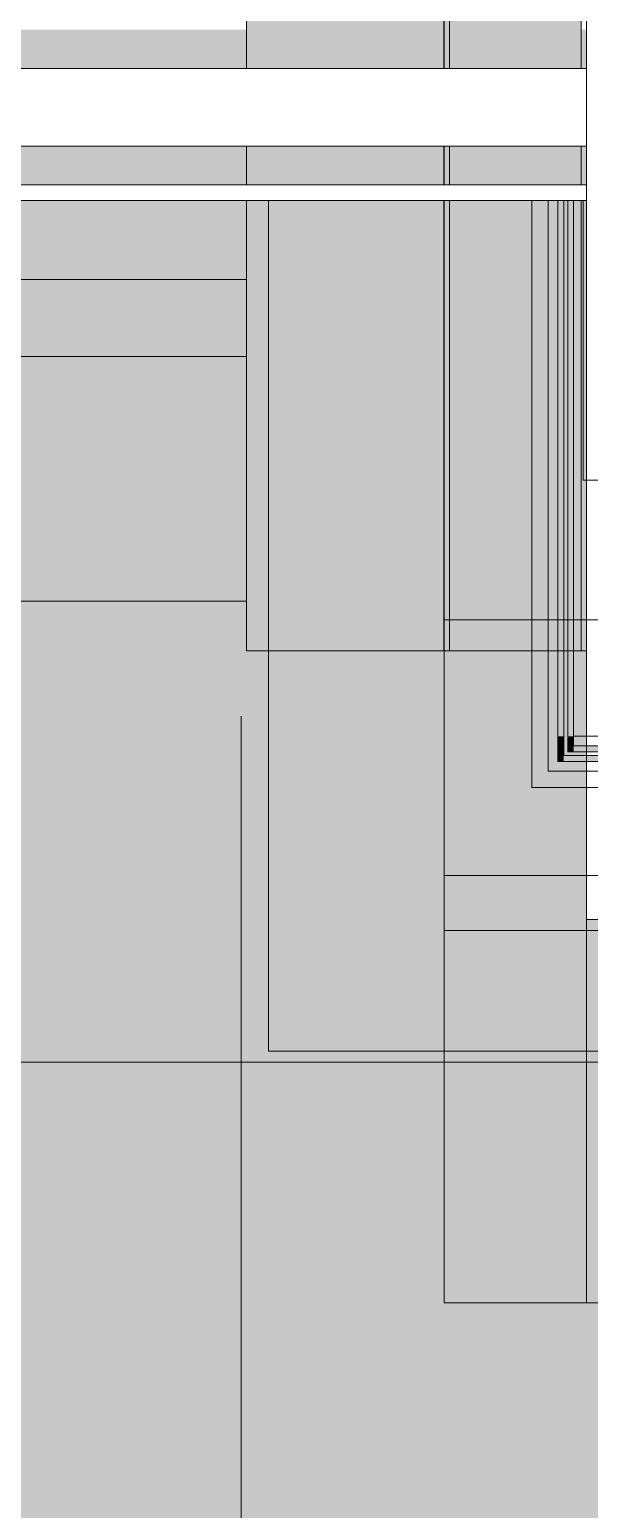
# Model space of a CAD drawing. Header units: metres. Extents: x -3 to 171, y -23 to 41.
# Drawn here: x 2.807 to 3.318, y -14.122 to -12.774 of the extents above; entities that cross this region are included whole.
import ezdxf

# ---------------------------------------------------------------- set-up
doc = ezdxf.new("R2010")
doc.units = ezdxf.units.M
doc.header["$MEASUREMENT"] = 0
doc.set_wipeout_variables(frame=1)
for name, pattern in [('Achse', [0.004, 0.002, -0.001, 0, -0.001]), ('Untersicht', [0.001, 0.0005, -0.0005]), ('Wipeout_Contour', [1, 0, -1])]:
    doc.linetypes.add(name, pattern=pattern)
for name, color, linetype in [('5._2.DG PP STG1_1_000 Achsraster', 7, 'Continuous'), ('5._2.DG PP STG1_1_110 Wand Aussen', 7, 'Continuous'), ('5._2.DG PP STG1_1_130 Wand Innen', 7, 'Continuous'), ('5._2.DG PP STG1_1_140 Brüstung', 7, 'Continuous'), ('5._2.DG PP STG1_1_210 Decke', 7, 'Continuous'), ('5._2.DG PP STG1_1_220 Bodenaufbau', 7, 'Continuous'), ('5._2.DG PP STG1_1_221 Bodenaufbau - Abdichtung', 7, 'Continuous'), ('5._2.DG PP STG1_1_310 Dachkonstruktion massiv', 7, 'Continuous'), ('5._2.DG PP STG1_1_330 Dachaufbau', 7, 'Continuous'), ('5._2.DG PP STG1_1_815 Raumbegrenzung', 7, 'Continuous')]:
    doc.layers.add(name, color=color, linetype=linetype)

msp = doc.modelspace()

# ---------------------------------------------------------------- hatches: boundary and pattern name
at = {"layer": '5._2.DG PP STG1_1_140 Brüstung', "linetype": 'Continuous', "lineweight": 13}
for points in [[(3.2942, -13.4358), (3.2888, -13.4358), (3.2888, -13.4412), (3.2942, -13.4412)], [(3.2942, -13.4412), (6.26, -13.4412), (6.26, -13.4358), (3.2942, -13.4358)]]:
    msp.add_hatch(color=4, dxfattribs=at).paths.add_polyline_path(points)

# ---------------------------------------------------------------- linework, layer by layer
at = {"layer": '5._2.DG PP STG1_1_310 Dachkonstruktion massiv', "color": 7, "linetype": 'Continuous', "lineweight": 18, "ltscale": 1000, "flags": 128}
msp.add_lwpolyline([(3.1851, -13.9344), (6.26, -13.9344)], dxfattribs=at)

# ---------------------------------------------------------------- wipeouts: each hides what was drawn before it
at = {"color": 254, "linetype": 'Wipeout_Contour', "lineweight": 0, "ltscale": 40.450668}
msp.add_wipeout([(3.3069, -13.1941), (3.3119, -13.185), (3.3069, -13.185)], dxfattribs=at).dxf.layer = '5._2.DG PP STG1_1_140 Brüstung'
at = {"color": 254, "linetype": 'Wipeout_Contour', "lineweight": 0, "ltscale": 41.317836}
msp.add_wipeout([(3.0251, -13.4649), (3.0251, -13.7047), (3.1574, -13.4649)], dxfattribs=at).dxf.layer = '5._2.DG PP STG1_1_140 Brüstung'

# ---------------------------------------------------------------- next in the draw order: wipeouts: each hides what was drawn before it
at = {"color": 254, "linetype": 'Wipeout_Contour', "lineweight": 0, "ltscale": 54.016412}
msp.add_wipeout([(3.3032, -13.185), (3.3032, -13.2008), (3.3069, -13.1941), (3.3069, -13.185)], dxfattribs=at).dxf.layer = '5._2.DG PP STG1_1_140 Brüstung'
at = {"color": 254, "linetype": 'Wipeout_Contour', "lineweight": 0, "ltscale": 55.392675}
msp.add_wipeout([(3.2888, -13.4412), (3.285, -13.4412), (3.285, -13.445), (3.2888, -13.445)], dxfattribs=at).dxf.layer = '5._2.DG PP STG1_1_140 Brüstung'

# ---------------------------------------------------------------- next in the draw order: wipeouts: each hides what was drawn before it
at = {"color": 254, "linetype": 'Wipeout_Contour', "lineweight": 0, "ltscale": 54.917223}
msp.add_wipeout([(3.3069, -13.1941), (3.3032, -13.2008), (3.3032, -13.4181), (3.3069, -13.4181)], dxfattribs=at).dxf.layer = '5._2.DG PP STG1_1_140 Brüstung'
at = {"color": 254, "linetype": 'Wipeout_Contour', "lineweight": 0, "ltscale": 57.437067}
msp.add_wipeout([(3.2888, -13.445), (6.26, -13.445), (6.26, -13.4412), (3.2888, -13.4412)], dxfattribs=at).dxf.layer = '5._2.DG PP STG1_1_140 Brüstung'

# ---------------------------------------------------------------- next in the draw order: linework, layer by layer
at = {"layer": '5._2.DG PP STG1_1_140 Brüstung', "color": 7, "linetype": 'Continuous', "lineweight": 13, "ltscale": 1000}
for p, q in [((3.2942, -13.4358), (3.2942, -13.4322)), ((6.26, -13.4358), (3.2942, -13.4358))]:
    msp.add_line(p, q, dxfattribs=at)

# ---------------------------------------------------------------- next in the draw order: wipeouts: each hides what was drawn before it
at = {"color": 254, "linetype": 'Wipeout_Contour', "lineweight": 0, "ltscale": 70.211375}
msp.add_wipeout([(3.3069, -13.4181), (6.26, -13.4181), (6.26, -13.185), (3.3119, -13.185), (3.3069, -13.1941)], dxfattribs=at).dxf.layer = '5._2.DG PP STG1_1_140 Brüstung'
at = {"color": 254, "linetype": 'Wipeout_Contour', "lineweight": 0, "ltscale": 55.405584}
msp.add_wipeout([(3.285, -13.445), (3.28, -13.445), (3.28, -13.45), (3.285, -13.45)], dxfattribs=at).dxf.layer = '5._2.DG PP STG1_1_140 Brüstung'

# ---------------------------------------------------------------- next in the draw order: linework, layer by layer
at = {"layer": '5._2.DG PP STG1_1_110 Wand Aussen', "color": 7, "linetype": 'Continuous', "lineweight": 13, "ltscale": 1000, "flags": 128}
msp.add_lwpolyline([(3.315, -13.3404), (3.31, -13.3404)], dxfattribs=at)
at = {"layer": '5._2.DG PP STG1_1_140 Brüstung', "color": 7, "linetype": 'Continuous', "lineweight": 13, "ltscale": 1000}
msp.add_line((3.3032, -13.185), (3.3032, -13.2008), dxfattribs=at)
at = {"layer": '5._2.DG PP STG1_1_140 Brüstung', "color": 7, "linetype": 'Continuous', "lineweight": 18, "ltscale": 1000, "flags": 128}
msp.add_lwpolyline([(6.26, -13.185), (3.3119, -13.185)], dxfattribs=at)

# ---------------------------------------------------------------- next in the draw order: wipeouts: each hides what was drawn before it
at = {"color": 254, "linetype": 'Wipeout_Contour', "lineweight": 0, "ltscale": 57.359466}
msp.add_wipeout([(3.3032, -13.4231), (6.26, -13.4231), (6.26, -13.4181), (3.3032, -13.4181)], dxfattribs=at).dxf.layer = '5._2.DG PP STG1_1_140 Brüstung'
at = {"color": 254, "linetype": 'Wipeout_Contour', "lineweight": 0, "ltscale": 57.451792}
msp.add_wipeout([(3.285, -13.45), (6.26, -13.45), (6.26, -13.445), (3.285, -13.445)], dxfattribs=at).dxf.layer = '5._2.DG PP STG1_1_140 Brüstung'

# ---------------------------------------------------------------- next in the draw order: linework, layer by layer
at = {"layer": '5._2.DG PP STG1_1_140 Brüstung', "color": 7, "linetype": 'Continuous', "lineweight": 13, "ltscale": 1000}
for p, q in [((3.2888, -13.4412), (3.2888, -13.4358)), ((6.26, -13.4412), (3.2888, -13.4412))]:
    msp.add_line(p, q, dxfattribs=at)

# ---------------------------------------------------------------- next in the draw order: wipeouts: each hides what was drawn before it
at = {"color": 254, "linetype": 'Wipeout_Contour', "lineweight": 0, "ltscale": 57.375727}
msp.add_wipeout([(3.3032, -13.4268), (6.26, -13.4268), (6.26, -13.4231), (3.3032, -13.4231)], dxfattribs=at).dxf.layer = '5._2.DG PP STG1_1_140 Brüstung'
at = {"color": 254, "linetype": 'Wipeout_Contour', "lineweight": 0, "ltscale": 55.435194}
msp.add_wipeout([(3.28, -13.45), (3.2651, -13.45), (3.2651, -13.4649), (3.28, -13.4649)], dxfattribs=at).dxf.layer = '5._2.DG PP STG1_1_140 Brüstung'

# ---------------------------------------------------------------- next in the draw order: hatches: boundary and pattern name
at = {"layer": '5._2.DG PP STG1_1_140 Brüstung', "linetype": 'Continuous', "lineweight": 13}
for points in [[(3.3032, -13.2008), (3.2978, -13.2106), (3.2978, -13.4181), (3.3032, -13.4181)], [(3.3032, -13.4181), (3.2978, -13.4181), (3.2978, -13.4231), (3.3032, -13.4231)], [(3.3032, -13.4231), (3.2978, -13.4231), (3.2978, -13.4268), (3.3032, -13.4268)], [(3.3032, -13.4268), (3.2978, -13.4268), (3.2978, -13.4322), (3.3032, -13.4322)], [(3.3032, -13.4322), (6.26, -13.4322), (6.26, -13.4268), (3.3032, -13.4268)]]:
    msp.add_hatch(color=4, dxfattribs=at).paths.add_polyline_path(points)

# ---------------------------------------------------------------- next in the draw order: linework, layer by layer
at = {"layer": '5._2.DG PP STG1_1_140 Brüstung', "color": 7, "linetype": 'Continuous', "lineweight": 13, "ltscale": 1000}
for p, q in [((3.3032, -13.4181), (3.3032, -13.2008)), ((3.3032, -13.4181), (3.3032, -13.2008)), ((3.2978, -13.4181), (3.2978, -13.2106)), ((3.2978, -13.4231), (3.2978, -13.4181)), ((3.2978, -13.4268), (3.2978, -13.4231)), ((3.3032, -13.4231), (3.3032, -13.4181)), ((3.3032, -13.4231), (3.3032, -13.4181)), ((3.3032, -13.4268), (3.3032, -13.4231)), ((3.3032, -13.4268), (3.3032, -13.4231)), ((3.2978, -13.4322), (3.2978, -13.4268)), ((3.2978, -13.4322), (3.2978, -13.4268)), ((6.26, -13.4322), (3.2978, -13.4322)), ((6.26, -13.4268), (3.3032, -13.4268))]:
    msp.add_line(p, q, dxfattribs=at)
at = {"layer": '5._2.DG PP STG1_1_140 Brüstung', "color": 7, "linetype": 'Continuous', "lineweight": 18, "ltscale": 1000}
msp.add_line((6.26, -13.4181), (3.3032, -13.4181), dxfattribs=at)
at = {"layer": '5._2.DG PP STG1_1_815 Raumbegrenzung', "color": 7, "linetype": 'Continuous', "lineweight": 13, "ltscale": 1000}
msp.add_line((3.315, -13.418), (6.26, -13.4181), dxfattribs=at)

# ---------------------------------------------------------------- next in the draw order: wipeouts: each hides what was drawn before it
at = {"color": 254, "linetype": 'Wipeout_Contour', "lineweight": 0, "ltscale": 57.487051}
msp.add_wipeout([(3.28, -13.4649), (6.26, -13.4649), (6.26, -13.45), (3.28, -13.45)], dxfattribs=at).dxf.layer = '5._2.DG PP STG1_1_140 Brüstung'
at = {"color": 254, "linetype": 'Wipeout_Contour', "lineweight": 0, "ltscale": 55.711029}
msp.add_wipeout([(3.2651, -13.4649), (3.1574, -13.4649), (3.0251, -13.7047), (3.2651, -13.7049)], dxfattribs=at).dxf.layer = '5._2.DG PP STG1_1_140 Brüstung'

# ---------------------------------------------------------------- next in the draw order: linework, layer by layer
at = {"layer": '5._2.DG PP STG1_1_140 Brüstung', "color": 7, "linetype": 'Continuous', "lineweight": 18, "ltscale": 1000}
for p, q in [((3.28, -13.45), (3.28, -13.445)), ((6.26, -13.45), (3.28, -13.45))]:
    msp.add_line(p, q, dxfattribs=at)
at = {"layer": '5._2.DG PP STG1_1_221 Bodenaufbau - Abdichtung', "color": 7, "linetype": 'Continuous', "lineweight": 18, "ltscale": 1000, "flags": 128}
msp.add_lwpolyline([(3.1851, -13.545), (3.1851, -11.025)], dxfattribs=at)
at = {"layer": '5._2.DG PP STG1_1_221 Bodenaufbau - Abdichtung', "color": 171, "linetype": 'Untersicht', "lineweight": 13, "ltscale": 1000, "true_color": 0x6c6cff, "flags": 128}
msp.add_lwpolyline([(3.1851, -13.545), (3.1851, -11.025)], dxfattribs=at)

# ---------------------------------------------------------------- next in the draw order: wipeouts: each hides what was drawn before it
at = {"color": 254, "linetype": 'Wipeout_Contour', "lineweight": 0, "ltscale": 57.962977}
msp.add_wipeout([(3.2651, -13.7049), (6.26, -13.7049), (6.26, -13.4649), (3.2651, -13.4649)], dxfattribs=at).dxf.layer = '5._2.DG PP STG1_1_140 Brüstung'

# ---------------------------------------------------------------- next in the draw order: linework, layer by layer
at = {"layer": '5._2.DG PP STG1_1_140 Brüstung', "color": 7, "linetype": 'Continuous', "lineweight": 18, "ltscale": 1000}
for p, q in [((3.2651, -13.4649), (3.2651, -13.45)), ((6.26, -13.4649), (3.2651, -13.4649))]:
    msp.add_line(p, q, dxfattribs=at)
at = {"layer": '5._2.DG PP STG1_1_221 Bodenaufbau - Abdichtung', "color": 7, "linetype": 'Continuous', "lineweight": 18, "ltscale": 1000, "flags": 128}
msp.add_lwpolyline([(6.39, -13.545), (3.1851, -13.545)], dxfattribs=at)
at = {"layer": '5._2.DG PP STG1_1_221 Bodenaufbau - Abdichtung', "color": 171, "linetype": 'Untersicht', "lineweight": 13, "ltscale": 1000, "true_color": 0x6c6cff, "flags": 128}
msp.add_lwpolyline([(5.76, -13.545), (3.1851, -13.545)], dxfattribs=at)
at = {"layer": '5._2.DG PP STG1_1_310 Dachkonstruktion massiv', "color": 7, "linetype": 'Continuous', "lineweight": 18, "ltscale": 1000, "flags": 128}
msp.add_lwpolyline([(6.5701, -13.595), (3.1851, -13.595)], dxfattribs=at)
at = {"layer": '5._2.DG PP STG1_1_330 Dachaufbau', "color": 7, "linetype": 'Continuous', "lineweight": 18, "ltscale": 1000, "flags": 128}
msp.add_lwpolyline([(3.315, -13.585), (6.26, -13.585)], dxfattribs=at)

# ---------------------------------------------------------------- next in the draw order: wipeouts: each hides what was drawn before it
at = {"color": 254, "linetype": 'Wipeout_Contour', "lineweight": 0, "ltscale": 43.898407}
msp.add_wipeout([(3.0251, -13.7051), (6.26, -13.7051), (3.0251, -13.7049)], dxfattribs=at).dxf.layer = '5._2.DG PP STG1_1_140 Brüstung'

# ---------------------------------------------------------------- next in the draw order: linework, layer by layer
at = {"layer": '5._2.DG PP STG1_1_140 Brüstung', "color": 7, "linetype": 'Continuous', "lineweight": 18, "ltscale": 1000}
for p, q in [((3.0251, -13.7049), (3.0251, -13.7047)), ((6.26, -13.7049), (3.0251, -13.7049))]:
    msp.add_line(p, q, dxfattribs=at)
at = {"layer": '5._2.DG PP STG1_1_140 Brüstung', "color": 7, "linetype": 'Continuous', "lineweight": 18, "ltscale": 1000, "flags": 128}
msp.add_lwpolyline([(3.0249, -13.7051), (6.26, -13.7051)], dxfattribs=at)
at = {"layer": '5._2.DG PP STG1_1_210 Decke', "color": 7, "linetype": 'Continuous', "lineweight": 13, "ltscale": 1000, "true_color": 0xf4f4f4, "flags": 128}
msp.add_lwpolyline([(0.1362, -1.6878), (0.1803, -13.715), (6.39, -13.715), (6.39, -14.87), (12.42, -14.87), (12.42, -13.715), (18.8093, -13.715), (18.8494, -1.6878), (12.525, -1.6878), (12.525, -0.13), (6.455, -0.13), (6.455, -1.6878)], close=True, dxfattribs=at)
at = {"layer": '5._2.DG PP STG1_1_220 Bodenaufbau', "color": 7, "linetype": 'Continuous', "lineweight": 13, "ltscale": 1000, "true_color": 0xf4f4f4, "flags": 128}
msp.add_lwpolyline([(6.635, -1.705), (0.3163, -1.705), (0.3588, -13.2951), (3.005, -13.295), (3.005, -10.845), (6.57, -10.845), (6.57, -14.69), (12.24, -14.69), (12.24, -10.845), (18.6389, -10.845), (18.6693, -1.705), (12.345, -1.705), (12.345, -0.5726), (6.635, -0.5726)], close=True, dxfattribs=at)
at = {"layer": '5._2.DG PP STG1_1_220 Bodenaufbau', "color": 7, "linetype": 'Continuous', "lineweight": 13, "ltscale": 1000, "flags": 128}
msp.add_lwpolyline([(3.315, -13.9344), (6.26, -13.9344), (6.26, -11.155), (3.315, -11.155)], close=True, dxfattribs=at)

# ---------------------------------------------------------------- next in the draw order: wipeouts: each hides what was drawn before it
at = {"color": 254, "linetype": 'Wipeout_Contour', "lineweight": 0, "ltscale": 52.79196}
msp.add_wipeout([(3.005, -13.0022), (0.3577, -13.0022), (0.3577, -13.0147), (3.005, -13.0147)], dxfattribs=at).dxf.layer = '5._2.DG PP STG1_1_130 Wand Innen'
at = {"color": 254, "linetype": 'Wipeout_Contour', "lineweight": 0, "ltscale": 53.028409}
msp.add_wipeout([(0.3577, -13.0722), (3.005, -13.0722), (3.005, -13.0647), (0.3577, -13.0647)], dxfattribs=at).dxf.layer = '5._2.DG PP STG1_1_130 Wand Innen'
at = {"color": 254, "linetype": 'Wipeout_Contour', "lineweight": 0, "ltscale": 53.923286}
msp.add_wipeout([(3.3119, -13.185), (3.3119, -12.93), (3.3069, -12.93), (3.3069, -13.185)], dxfattribs=at).dxf.layer = '5._2.DG PP STG1_1_140 Brüstung'
at = {"color": 254, "linetype": 'Wipeout_Contour', "lineweight": 0, "ltscale": 41.660408}
msp.add_wipeout([(3.2651, -13.2698), (3.1832, -13.4181), (3.2651, -13.4181)], dxfattribs=at).dxf.layer = '5._2.DG PP STG1_1_140 Brüstung'

# ---------------------------------------------------------------- next in the draw order: linework, layer by layer
at = {"layer": '5._2.DG PP STG1_1_110 Wand Aussen', "color": 7, "linetype": 'Continuous', "lineweight": 13, "ltscale": 1000, "flags": 128}
msp.add_lwpolyline([(3.315, -13.3404), (3.315, -11.155)], dxfattribs=at)
at = {"layer": '5._2.DG PP STG1_1_130 Wand Innen', "color": 7, "linetype": 'Continuous', "lineweight": 18, "ltscale": 1000, "flags": 128}
for points in [[(3.005, -13.0022), (0.3577, -13.0022)], [(0.3577, -13.0722), (3.005, -13.0722)]]:
    msp.add_lwpolyline(points, dxfattribs=at)
at = {"layer": '5._2.DG PP STG1_1_330 Dachaufbau', "color": 7, "linetype": 'Continuous', "lineweight": 18, "ltscale": 1000, "flags": 128}
msp.add_lwpolyline([(3.315, -12.93), (3.315, -13.585)], dxfattribs=at)
at = {"layer": '5._2.DG PP STG1_1_815 Raumbegrenzung', "color": 7, "linetype": 'Continuous', "lineweight": 13, "ltscale": 1000}
msp.add_line((3.315, -12.93), (3.315, -13.4181), dxfattribs=at)

# ---------------------------------------------------------------- next in the draw order: wipeouts: each hides what was drawn before it
at = {"color": 254, "linetype": 'Wipeout_Contour', "lineweight": 0, "ltscale": 52.9155}
msp.add_wipeout([(3.005, -13.0147), (0.3577, -13.0147), (0.3577, -13.0647), (3.005, -13.0647)], dxfattribs=at).dxf.layer = '5._2.DG PP STG1_1_130 Wand Innen'
at = {"color": 254, "linetype": 'Wipeout_Contour', "lineweight": 0, "ltscale": 53.918988}
msp.add_wipeout([(3.3069, -13.185), (3.3069, -12.93), (3.3032, -12.93), (3.3032, -13.185)], dxfattribs=at).dxf.layer = '5._2.DG PP STG1_1_140 Brüstung'
at = {"color": 254, "linetype": 'Wipeout_Contour', "lineweight": 0, "ltscale": 55.118884}
msp.add_wipeout([(3.28, -13.2428), (3.2651, -13.2698), (3.2651, -13.4181), (3.28, -13.4181)], dxfattribs=at).dxf.layer = '5._2.DG PP STG1_1_140 Brüstung'

# ---------------------------------------------------------------- next in the draw order: hatches: boundary and pattern name
at = {"layer": '5._2.DG PP STG1_1_140 Brüstung', "linetype": 'Continuous', "lineweight": 13}
msp.add_hatch(color=4, dxfattribs=at).paths.add_polyline_path([(3.3032, -13.2008), (3.3032, -12.93), (3.2978, -12.93), (3.2978, -13.2106)])

# ---------------------------------------------------------------- next in the draw order: linework, layer by layer
at = {"layer": '5._2.DG PP STG1_1_000 Achsraster', "color": 5, "linetype": 'Achse', "lineweight": 0, "ltscale": 1000}
msp.add_line((3, 3), (3, -22.5231), dxfattribs=at)
at = {"layer": '5._2.DG PP STG1_1_110 Wand Aussen', "color": 7, "linetype": 'Continuous', "lineweight": 13, "ltscale": 1000}
msp.add_line((3.31, -13.3404), (3.31, -11.155), dxfattribs=at)
at = {"layer": '5._2.DG PP STG1_1_110 Wand Aussen', "color": 7, "linetype": 'Continuous', "lineweight": 18, "ltscale": 1000, "flags": 128}
msp.add_lwpolyline([(3.005, -11.025), (3.005, -13.3404)], dxfattribs=at)
at = {"layer": '5._2.DG PP STG1_1_130 Wand Innen', "color": 7, "linetype": 'Continuous', "lineweight": 18, "ltscale": 1000, "flags": 128}
for points in [[(3.005, -13.0022), (3.005, -13.0147)], [(3.005, -13.0147), (3.005, -13.0647)], [(3.005, -13.0647), (3.005, -13.0722)]]:
    msp.add_lwpolyline(points, dxfattribs=at)
at = {"layer": '5._2.DG PP STG1_1_140 Brüstung', "color": 7, "linetype": 'Continuous', "lineweight": 13, "ltscale": 1000}
for p, q in [((3.2978, -13.2106), (3.2978, -12.93)), ((3.3032, -13.185), (3.3032, -12.93)), ((3.3032, -13.185), (3.3032, -13.2008))]:
    msp.add_line(p, q, dxfattribs=at)
at = {"layer": '5._2.DG PP STG1_1_140 Brüstung', "color": 7, "linetype": 'Continuous', "lineweight": 18, "ltscale": 1000, "flags": 128}
for points in [[(3.3032, -12.93), (3.3069, -12.93)], [(3.3069, -12.93), (3.3119, -12.93)], [(3.3119, -13.185), (3.3119, -12.93)]]:
    msp.add_lwpolyline(points, dxfattribs=at)

# ---------------------------------------------------------------- next in the draw order: wipeouts: each hides what was drawn before it
at = {"color": 254, "linetype": 'Wipeout_Contour', "lineweight": 0, "ltscale": 54.992529}
msp.add_wipeout([(3.285, -13.2337), (3.28, -13.2428), (3.28, -13.4181), (3.285, -13.4181)], dxfattribs=at).dxf.layer = '5._2.DG PP STG1_1_140 Brüstung'
at = {"color": 254, "linetype": 'Wipeout_Contour', "lineweight": 0, "ltscale": 55.238124}
msp.add_wipeout([(3.2651, -13.4181), (3.1832, -13.4181), (3.1805, -13.4231), (3.2651, -13.4231)], dxfattribs=at).dxf.layer = '5._2.DG PP STG1_1_140 Brüstung'

# ---------------------------------------------------------------- next in the draw order: wipeouts: each hides what was drawn before it
at = {"color": 254, "linetype": 'Wipeout_Contour', "lineweight": 0, "ltscale": 54.968557}
msp.add_wipeout([(3.2888, -13.2269), (3.285, -13.2337), (3.285, -13.4181), (3.2888, -13.4181)], dxfattribs=at).dxf.layer = '5._2.DG PP STG1_1_140 Brüstung'

# ---------------------------------------------------------------- next in the draw order: hatches: boundary and pattern name
at = {"layer": '5._2.DG PP STG1_1_140 Brüstung', "linetype": 'Continuous', "lineweight": 13}
for points in [[(3.2942, -13.217), (3.2942, -12.93), (3.2888, -12.93), (3.2888, -13.2269)], [(3.2942, -13.217), (3.2888, -13.2269), (3.2888, -13.4181), (3.2942, -13.4181)]]:
    msp.add_hatch(color=4, dxfattribs=at).paths.add_polyline_path(points)

# ---------------------------------------------------------------- next in the draw order: wipeouts: each hides what was drawn before it
at = {"color": 254, "linetype": 'Wipeout_Contour', "lineweight": 0, "ltscale": 55.291916}
msp.add_wipeout([(3.28, -13.4181), (3.2651, -13.4181), (3.2651, -13.4231), (3.28, -13.4231)], dxfattribs=at).dxf.layer = '5._2.DG PP STG1_1_140 Brüstung'

# ---------------------------------------------------------------- next in the draw order: wipeouts: each hides what was drawn before it
at = {"color": 254, "linetype": 'Wipeout_Contour', "lineweight": 0, "ltscale": 53.967822}
msp.add_wipeout([(3.2888, -13.2269), (3.2888, -12.93), (3.285, -12.93), (3.285, -13.2337)], dxfattribs=at).dxf.layer = '5._2.DG PP STG1_1_140 Brüstung'
at = {"color": 254, "linetype": 'Wipeout_Contour', "lineweight": 0, "ltscale": 55.256436}
msp.add_wipeout([(3.2651, -13.4231), (3.1805, -13.4231), (3.1784, -13.4268), (3.2651, -13.4268)], dxfattribs=at).dxf.layer = '5._2.DG PP STG1_1_140 Brüstung'
at = {"color": 254, "linetype": 'Wipeout_Contour', "lineweight": 0, "ltscale": 55.301196}
msp.add_wipeout([(3.285, -13.4181), (3.28, -13.4181), (3.28, -13.4231), (3.285, -13.4231)], dxfattribs=at).dxf.layer = '5._2.DG PP STG1_1_140 Brüstung'

# ---------------------------------------------------------------- next in the draw order: linework, layer by layer
at = {"layer": '5._2.DG PP STG1_1_140 Brüstung', "color": 7, "linetype": 'Continuous', "lineweight": 13, "ltscale": 1000}
msp.add_line((3.2942, -13.217), (3.2942, -12.93), dxfattribs=at)

# ---------------------------------------------------------------- next in the draw order: wipeouts: each hides what was drawn before it
at = {"color": 254, "linetype": 'Wipeout_Contour', "lineweight": 0, "ltscale": 53.972774}
msp.add_wipeout([(3.285, -13.2337), (3.285, -12.93), (3.28, -12.93), (3.28, -13.2428)], dxfattribs=at).dxf.layer = '5._2.DG PP STG1_1_140 Brüstung'
at = {"color": 254, "linetype": 'Wipeout_Contour', "lineweight": 0, "ltscale": 55.305342}
msp.add_wipeout([(3.2888, -13.4181), (3.285, -13.4181), (3.285, -13.4231), (3.2888, -13.4231)], dxfattribs=at).dxf.layer = '5._2.DG PP STG1_1_140 Brüstung'

# ---------------------------------------------------------------- next in the draw order: hatches: boundary and pattern name
at = {"layer": '5._2.DG PP STG1_1_140 Brüstung', "linetype": 'Continuous', "lineweight": 13}
msp.add_hatch(color=4, dxfattribs=at).paths.add_polyline_path([(3.2942, -13.4181), (3.2888, -13.4181), (3.2888, -13.4231), (3.2942, -13.4231)])

# ---------------------------------------------------------------- next in the draw order: linework, layer by layer
at = {"layer": '5._2.DG PP STG1_1_140 Brüstung', "color": 7, "linetype": 'Continuous', "lineweight": 13, "ltscale": 1000}
msp.add_line((3.2888, -13.2269), (3.2888, -12.93), dxfattribs=at)

# ---------------------------------------------------------------- next in the draw order: wipeouts: each hides what was drawn before it
at = {"color": 254, "linetype": 'Wipeout_Contour', "lineweight": 0, "ltscale": 53.948978}
msp.add_wipeout([(3.28, -13.2428), (3.28, -12.93), (3.2651, -12.93), (3.2651, -13.2698)], dxfattribs=at).dxf.layer = '5._2.DG PP STG1_1_140 Brüstung'
at = {"color": 254, "linetype": 'Wipeout_Contour', "lineweight": 0, "ltscale": 55.308788}
msp.add_wipeout([(3.28, -13.4231), (3.2651, -13.4231), (3.2651, -13.4268), (3.28, -13.4268)], dxfattribs=at).dxf.layer = '5._2.DG PP STG1_1_140 Brüstung'

# ---------------------------------------------------------------- next in the draw order: linework, layer by layer
at = {"layer": '5._2.DG PP STG1_1_140 Brüstung', "color": 7, "linetype": 'Continuous', "lineweight": 18, "ltscale": 1000}
msp.add_line((3.28, -13.2428), (3.28, -12.93), dxfattribs=at)
at = {"layer": '5._2.DG PP STG1_1_140 Brüstung', "color": 7, "linetype": 'Continuous', "lineweight": 18, "ltscale": 1000, "flags": 128}
for points in [[(3.28, -12.93), (3.285, -12.93)], [(3.285, -12.93), (3.2888, -12.93)]]:
    msp.add_lwpolyline(points, dxfattribs=at)

# ---------------------------------------------------------------- next in the draw order: wipeouts: each hides what was drawn before it
at = {"color": 254, "linetype": 'Wipeout_Contour', "lineweight": 0, "ltscale": 55.318065}
msp.add_wipeout([(3.285, -13.4231), (3.28, -13.4231), (3.28, -13.4268), (3.285, -13.4268)], dxfattribs=at).dxf.layer = '5._2.DG PP STG1_1_140 Brüstung'
at = {"color": 254, "linetype": 'Wipeout_Contour', "lineweight": 0, "ltscale": 55.270385}
msp.add_wipeout([(3.2651, -13.4268), (3.1784, -13.4268), (3.1754, -13.4322), (3.2651, -13.4322)], dxfattribs=at).dxf.layer = '5._2.DG PP STG1_1_140 Brüstung'

# ---------------------------------------------------------------- next in the draw order: wipeouts: each hides what was drawn before it
at = {"color": 254, "linetype": 'Wipeout_Contour', "lineweight": 0, "ltscale": 55.32221}
msp.add_wipeout([(3.2888, -13.4231), (3.285, -13.4231), (3.285, -13.4268), (3.2888, -13.4268)], dxfattribs=at).dxf.layer = '5._2.DG PP STG1_1_140 Brüstung'

# ---------------------------------------------------------------- next in the draw order: hatches: boundary and pattern name
at = {"layer": '5._2.DG PP STG1_1_140 Brüstung', "linetype": 'Continuous', "lineweight": 13}
msp.add_hatch(color=4, dxfattribs=at).paths.add_polyline_path([(3.2942, -13.4231), (3.2888, -13.4231), (3.2888, -13.4268), (3.2942, -13.4268)])

# ---------------------------------------------------------------- next in the draw order: linework, layer by layer
at = {"layer": '5._2.DG PP STG1_1_140 Brüstung', "color": 7, "linetype": 'Continuous', "lineweight": 13, "ltscale": 1000}
for p, q in [((3.2942, -13.4181), (3.2942, -13.217)), ((3.2888, -13.4181), (3.2888, -13.2269))]:
    msp.add_line(p, q, dxfattribs=at)
at = {"layer": '5._2.DG PP STG1_1_140 Brüstung', "color": 7, "linetype": 'Continuous', "lineweight": 18, "ltscale": 1000}
msp.add_line((3.28, -13.4181), (3.28, -13.2428), dxfattribs=at)

# ---------------------------------------------------------------- next in the draw order: wipeouts: each hides what was drawn before it
at = {"color": 254, "linetype": 'Wipeout_Contour', "lineweight": 0, "ltscale": 55.32655}
msp.add_wipeout([(3.28, -13.4268), (3.2651, -13.4268), (3.2651, -13.4322), (3.28, -13.4322)], dxfattribs=at).dxf.layer = '5._2.DG PP STG1_1_140 Brüstung'

# ---------------------------------------------------------------- next in the draw order: wipeouts: each hides what was drawn before it
at = {"color": 254, "linetype": 'Wipeout_Contour', "lineweight": 0, "ltscale": 55.290025}
msp.add_wipeout([(3.2651, -13.4322), (3.1754, -13.4322), (3.1735, -13.4358), (3.2651, -13.4358)], dxfattribs=at).dxf.layer = '5._2.DG PP STG1_1_140 Brüstung'
at = {"color": 254, "linetype": 'Wipeout_Contour', "lineweight": 0, "ltscale": 55.335824}
msp.add_wipeout([(3.285, -13.4268), (3.28, -13.4268), (3.28, -13.4322), (3.285, -13.4322)], dxfattribs=at).dxf.layer = '5._2.DG PP STG1_1_140 Brüstung'

# ---------------------------------------------------------------- next in the draw order: wipeouts: each hides what was drawn before it
at = {"color": 254, "linetype": 'Wipeout_Contour', "lineweight": 0, "ltscale": 55.339968}
msp.add_wipeout([(3.2888, -13.4268), (3.285, -13.4268), (3.285, -13.4322), (3.2888, -13.4322)], dxfattribs=at).dxf.layer = '5._2.DG PP STG1_1_140 Brüstung'

# ---------------------------------------------------------------- next in the draw order: hatches: boundary and pattern name
at = {"layer": '5._2.DG PP STG1_1_140 Brüstung', "linetype": 'Continuous', "lineweight": 13}
msp.add_hatch(color=4, dxfattribs=at).paths.add_polyline_path([(3.2942, -13.4268), (3.2888, -13.4268), (3.2888, -13.4322), (3.2942, -13.4322)])

# ---------------------------------------------------------------- next in the draw order: linework, layer by layer
at = {"layer": '5._2.DG PP STG1_1_140 Brüstung', "color": 7, "linetype": 'Continuous', "lineweight": 18, "ltscale": 1000}
msp.add_line((3.28, -13.4231), (3.28, -13.4181), dxfattribs=at)
at = {"layer": '5._2.DG PP STG1_1_140 Brüstung', "color": 7, "linetype": 'Continuous', "lineweight": 13, "ltscale": 1000}
for p, q in [((3.2888, -13.4231), (3.2888, -13.4181)), ((3.2942, -13.4231), (3.2942, -13.4181))]:
    msp.add_line(p, q, dxfattribs=at)

# ---------------------------------------------------------------- next in the draw order: wipeouts: each hides what was drawn before it
at = {"color": 254, "linetype": 'Wipeout_Contour', "lineweight": 0, "ltscale": 55.343949}
msp.add_wipeout([(3.28, -13.4322), (3.2651, -13.4322), (3.2651, -13.4358), (3.28, -13.4358)], dxfattribs=at).dxf.layer = '5._2.DG PP STG1_1_140 Brüstung'

# ---------------------------------------------------------------- next in the draw order: wipeouts: each hides what was drawn before it
at = {"color": 254, "linetype": 'Wipeout_Contour', "lineweight": 0, "ltscale": 55.303572}
msp.add_wipeout([(3.2651, -13.4358), (3.1735, -13.4358), (3.1705, -13.4412), (3.2651, -13.4412)], dxfattribs=at).dxf.layer = '5._2.DG PP STG1_1_140 Brüstung'
at = {"color": 254, "linetype": 'Wipeout_Contour', "lineweight": 0, "ltscale": 55.35322}
msp.add_wipeout([(3.285, -13.4322), (3.28, -13.4322), (3.28, -13.4358), (3.285, -13.4358)], dxfattribs=at).dxf.layer = '5._2.DG PP STG1_1_140 Brüstung'

# ---------------------------------------------------------------- next in the draw order: wipeouts: each hides what was drawn before it
at = {"color": 254, "linetype": 'Wipeout_Contour', "lineweight": 0, "ltscale": 55.357362}
msp.add_wipeout([(3.2888, -13.4322), (3.285, -13.4322), (3.285, -13.4358), (3.2888, -13.4358)], dxfattribs=at).dxf.layer = '5._2.DG PP STG1_1_140 Brüstung'

# ---------------------------------------------------------------- next in the draw order: hatches: boundary and pattern name
at = {"layer": '5._2.DG PP STG1_1_140 Brüstung', "linetype": 'Continuous', "lineweight": 13}
msp.add_hatch(color=4, dxfattribs=at).paths.add_polyline_path([(3.2942, -13.4322), (3.2888, -13.4322), (3.2888, -13.4358), (3.2942, -13.4358)])

# ---------------------------------------------------------------- next in the draw order: linework, layer by layer
at = {"layer": '5._2.DG PP STG1_1_140 Brüstung', "color": 7, "linetype": 'Continuous', "lineweight": 18, "ltscale": 1000}
msp.add_line((3.28, -13.4268), (3.28, -13.4231), dxfattribs=at)
at = {"layer": '5._2.DG PP STG1_1_140 Brüstung', "color": 7, "linetype": 'Continuous', "lineweight": 13, "ltscale": 1000}
for p, q in [((3.2888, -13.4268), (3.2888, -13.4231)), ((3.2942, -13.4268), (3.2942, -13.4231))]:
    msp.add_line(p, q, dxfattribs=at)

# ---------------------------------------------------------------- next in the draw order: wipeouts: each hides what was drawn before it
at = {"color": 254, "linetype": 'Wipeout_Contour', "lineweight": 0, "ltscale": 55.36142}
msp.add_wipeout([(3.28, -13.4358), (3.2651, -13.4358), (3.2651, -13.4412), (3.28, -13.4412)], dxfattribs=at).dxf.layer = '5._2.DG PP STG1_1_140 Brüstung'

# ---------------------------------------------------------------- next in the draw order: wipeouts: each hides what was drawn before it
at = {"color": 254, "linetype": 'Wipeout_Contour', "lineweight": 0, "ltscale": 55.370688}
msp.add_wipeout([(3.285, -13.4358), (3.28, -13.4358), (3.28, -13.4412), (3.285, -13.4412)], dxfattribs=at).dxf.layer = '5._2.DG PP STG1_1_140 Brüstung'
at = {"color": 254, "linetype": 'Wipeout_Contour', "lineweight": 0, "ltscale": 55.323116}
msp.add_wipeout([(3.2651, -13.4412), (3.1705, -13.4412), (3.1684, -13.445), (3.2651, -13.445)], dxfattribs=at).dxf.layer = '5._2.DG PP STG1_1_140 Brüstung'

# ---------------------------------------------------------------- next in the draw order: wipeouts: each hides what was drawn before it
at = {"color": 254, "linetype": 'Wipeout_Contour', "lineweight": 0, "ltscale": 55.374829}
msp.add_wipeout([(3.2888, -13.4358), (3.285, -13.4358), (3.285, -13.4412), (3.2888, -13.4412)], dxfattribs=at).dxf.layer = '5._2.DG PP STG1_1_140 Brüstung'

# ---------------------------------------------------------------- next in the draw order: linework, layer by layer
at = {"layer": '5._2.DG PP STG1_1_140 Brüstung', "color": 7, "linetype": 'Continuous', "lineweight": 18, "ltscale": 1000}
msp.add_line((3.28, -13.4322), (3.28, -13.4268), dxfattribs=at)
at = {"layer": '5._2.DG PP STG1_1_140 Brüstung', "color": 7, "linetype": 'Continuous', "lineweight": 13, "ltscale": 1000}
for p, q in [((3.2888, -13.4322), (3.2888, -13.4268)), ((3.2942, -13.4322), (3.2942, -13.4268)), ((3.2942, -13.4358), (3.2942, -13.4322))]:
    msp.add_line(p, q, dxfattribs=at)

# ---------------------------------------------------------------- next in the draw order: wipeouts: each hides what was drawn before it
at = {"color": 254, "linetype": 'Wipeout_Contour', "lineweight": 0, "ltscale": 55.37927}
msp.add_wipeout([(3.28, -13.4412), (3.2651, -13.4412), (3.2651, -13.445), (3.28, -13.445)], dxfattribs=at).dxf.layer = '5._2.DG PP STG1_1_140 Brüstung'

# ---------------------------------------------------------------- next in the draw order: wipeouts: each hides what was drawn before it
at = {"color": 254, "linetype": 'Wipeout_Contour', "lineweight": 0, "ltscale": 55.337406}
msp.add_wipeout([(3.2651, -13.445), (3.1684, -13.445), (3.1657, -13.45), (3.2651, -13.45)], dxfattribs=at).dxf.layer = '5._2.DG PP STG1_1_140 Brüstung'
at = {"color": 254, "linetype": 'Wipeout_Contour', "lineweight": 0, "ltscale": 55.388535}
msp.add_wipeout([(3.285, -13.4412), (3.28, -13.4412), (3.28, -13.445), (3.285, -13.445)], dxfattribs=at).dxf.layer = '5._2.DG PP STG1_1_140 Brüstung'

# ---------------------------------------------------------------- next in the draw order: linework, layer by layer
at = {"layer": '5._2.DG PP STG1_1_140 Brüstung', "color": 7, "linetype": 'Continuous', "lineweight": 18, "ltscale": 1000}
msp.add_line((3.28, -13.4358), (3.28, -13.4322), dxfattribs=at)
at = {"layer": '5._2.DG PP STG1_1_140 Brüstung', "color": 7, "linetype": 'Continuous', "lineweight": 13, "ltscale": 1000}
for p, q in [((3.2888, -13.4358), (3.2888, -13.4322)), ((3.2888, -13.4412), (3.2888, -13.4358))]:
    msp.add_line(p, q, dxfattribs=at)

# ---------------------------------------------------------------- next in the draw order: wipeouts: each hides what was drawn before it
at = {"color": 254, "linetype": 'Wipeout_Contour', "lineweight": 0, "ltscale": 55.396321}
msp.add_wipeout([(3.28, -13.445), (3.2651, -13.445), (3.2651, -13.45), (3.28, -13.45)], dxfattribs=at).dxf.layer = '5._2.DG PP STG1_1_140 Brüstung'

# ---------------------------------------------------------------- next in the draw order: linework, layer by layer
at = {"layer": '5._2.DG PP STG1_1_140 Brüstung', "color": 7, "linetype": 'Continuous', "lineweight": 18, "ltscale": 1000}
for p, q in [((3.28, -13.4412), (3.28, -13.4358)), ((3.28, -13.445), (3.28, -13.4412)), ((3.28, -13.45), (3.28, -13.445))]:
    msp.add_line(p, q, dxfattribs=at)

# ---------------------------------------------------------------- next in the draw order: wipeouts: each hides what was drawn before it
at = {"color": 254, "linetype": 'Wipeout_Contour', "lineweight": 0, "ltscale": 55.360626}
msp.add_wipeout([(3.2651, -13.45), (3.1657, -13.45), (3.1574, -13.4649), (3.2651, -13.4649)], dxfattribs=at).dxf.layer = '5._2.DG PP STG1_1_140 Brüstung'

# ---------------------------------------------------------------- next in the draw order: wipeouts: each hides what was drawn before it
at = {"color": 254, "linetype": 'Wipeout_Contour', "lineweight": 0, "ltscale": 68.073845}
msp.add_wipeout([(3.1574, -13.4649), (3.2651, -13.2698), (3.2651, -12.93), (3.0251, -12.93), (3.0251, -13.4649)], dxfattribs=at).dxf.layer = '5._2.DG PP STG1_1_140 Brüstung'

# ---------------------------------------------------------------- next in the draw order: hatches: boundary and pattern name
at = {"layer": '5._2.DG PP STG1_1_110 Wand Aussen', "linetype": 'Continuous', "lineweight": 0, "true_color": 0x373737}
msp.add_hatch(color=250, dxfattribs=at).paths.add_polyline_path([(3.185, -11.03), (3.185, -13.3404), (3.19, -13.3404), (3.19, -11.03)])
at = {"layer": '5._2.DG PP STG1_1_110 Wand Aussen', "linetype": 'Continuous', "lineweight": 13, "true_color": 0xff6400}
msp.add_hatch(color=30, dxfattribs=at).paths.add_polyline_path([(3.19, -11.15), (3.19, -13.3404), (3.31, -13.3404), (3.31, -11.15)])

# ---------------------------------------------------------------- next in the draw order: linework, layer by layer
at = {"layer": '5._2.DG PP STG1_1_110 Wand Aussen', "color": 7, "linetype": 'Continuous', "lineweight": 18, "ltscale": 1000}
msp.add_line((3.185, -13.3404), (3.185, -11.03), dxfattribs=at)
at = {"layer": '5._2.DG PP STG1_1_110 Wand Aussen', "color": 7, "linetype": 'Continuous', "lineweight": 13, "ltscale": 1000}
msp.add_line((3.19, -13.3404), (3.19, -11.15), dxfattribs=at)
at = {"layer": '5._2.DG PP STG1_1_110 Wand Aussen', "color": 7, "linetype": 'Continuous', "lineweight": 13, "ltscale": 1000, "flags": 128}
for points in [[(3.19, -13.3404), (3.185, -13.3404)], [(3.31, -13.3404), (3.19, -13.3404)]]:
    msp.add_lwpolyline(points, dxfattribs=at)
at = {"layer": '5._2.DG PP STG1_1_140 Brüstung', "color": 7, "linetype": 'Continuous', "lineweight": 18, "ltscale": 1000}
for p, q in [((3.2651, -13.2698), (3.2651, -12.93)), ((3.2651, -13.4181), (3.2651, -13.2698)), ((3.2651, -13.4231), (3.2651, -13.4181)), ((3.2651, -13.4268), (3.2651, -13.4231)), ((3.2651, -13.4322), (3.2651, -13.4268)), ((3.2651, -13.4358), (3.2651, -13.4322)), ((3.2651, -13.4412), (3.2651, -13.4358)), ((3.2651, -13.445), (3.2651, -13.4412)), ((3.2651, -13.45), (3.2651, -13.445)), ((3.2651, -13.4649), (3.2651, -13.45))]:
    msp.add_line(p, q, dxfattribs=at)
at = {"layer": '5._2.DG PP STG1_1_140 Brüstung', "color": 7, "linetype": 'Continuous', "lineweight": 18, "ltscale": 1000, "flags": 128}
msp.add_lwpolyline([(3.2651, -12.93), (3.28, -12.93)], dxfattribs=at)
at = {"layer": '5._2.DG PP STG1_1_310 Dachkonstruktion massiv', "color": 7, "linetype": 'Continuous', "lineweight": 18, "ltscale": 1000, "flags": 128}
for points in [[(3.1851, -12.7744), (3.1851, -13.9344)], [(6.5701, -13.3122), (3.1851, -13.3122)]]:
    msp.add_lwpolyline(points, dxfattribs=at)

# ---------------------------------------------------------------- next in the draw order: wipeouts: each hides what was drawn before it
at = {"color": 254, "linetype": 'Wipeout_Contour', "lineweight": 0, "ltscale": 41.841719}
msp.add_wipeout([(3.025, -13.7049), (3.0251, -12.93), (3.0249, -13.7049)], dxfattribs=at).dxf.layer = '5._2.DG PP STG1_1_140 Brüstung'

# ---------------------------------------------------------------- next in the draw order: hatches: boundary and pattern name
at = {"layer": '5._2.DG PP STG1_1_110 Wand Aussen', "linetype": 'Continuous', "lineweight": 13, "true_color": 0x3f7f02}
msp.add_hatch(color=76, dxfattribs=at).paths.add_polyline_path([(3.005, -11.025), (3.005, -13.3404), (3.185, -13.3404), (3.185, -11.025)])
at = {"layer": '5._2.DG PP STG1_1_330 Dachaufbau', "linetype": 'Continuous', "lineweight": 0, "true_color": 0x000000}
msp.add_hatch(color=18, dxfattribs=at).paths.add_polyline_path([(6.26, -13.585), (3.315, -13.585), (3.315, -12.93), (0.0474, -12.93), (0.0553, -15.07), (1.0171, -15.07), (1.0171, -14.228), (2.7671, -14.228), (2.7671, -15.07), (3.4455, -15.07), (3.4455, -14.228), (5.1955, -14.228), (5.1955, -15.07), (6.26, -15.07)])

# ---------------------------------------------------------------- next in the draw order: linework, layer by layer
at = {"layer": '5._2.DG PP STG1_1_110 Wand Aussen', "color": 7, "linetype": 'Continuous', "lineweight": 18, "ltscale": 1000, "flags": 128}
msp.add_lwpolyline([(3.185, -13.3404), (3.005, -13.3404)], dxfattribs=at)
at = {"layer": '5._2.DG PP STG1_1_140 Brüstung', "color": 7, "linetype": 'Continuous', "lineweight": 18, "ltscale": 1000}
for p, q in [((3.0251, -13.7047), (3.0251, -12.93)), ((3.0251, -13.7049), (3.0251, -13.7047))]:
    msp.add_line(p, q, dxfattribs=at)
at = {"layer": '5._2.DG PP STG1_1_140 Brüstung', "color": 7, "linetype": 'Continuous', "lineweight": 18, "ltscale": 1000, "flags": 128}
for points in [[(3.0249, -12.93), (3.0249, -13.7049)], [(3.0251, -12.93), (3.2651, -12.93)]]:
    msp.add_lwpolyline(points, dxfattribs=at)

# ---------------------------------------------------------------- next in the draw order: wipeouts: each hides what was drawn before it
at = {"color": 254, "linetype": 'Wipeout_Contour', "lineweight": 0, "ltscale": 52.293088}
msp.add_wipeout([(3.315, -12.8098), (0.0472, -12.8098), (0.0474, -12.8805), (3.315, -12.8805)], dxfattribs=at).dxf.layer = '5._2.DG PP STG1_1_330 Dachaufbau'

# ---------------------------------------------------------------- next in the draw order: hatches: boundary and pattern name
at = {"layer": '5._2.DG PP STG1_1_330 Dachaufbau', "linetype": 'Continuous', "lineweight": 13, "true_color": 0xd2b48c}
for points in [[(3.315, -12.8098), (3.315, -12.7744), (0.0471, -12.7744), (0.0472, -12.8098)], [(3.315, -12.9159), (3.315, -12.8805), (0.0473, -12.8805), (0.0474, -12.9159)]]:
    msp.add_hatch(color=43, dxfattribs=at).paths.add_polyline_path(points)

# ---------------------------------------------------------------- next in the draw order: wipeouts: each hides what was drawn before it
at = {"color": 254, "linetype": 'Wipeout_Contour', "lineweight": 0, "ltscale": 52.293094}
msp.add_wipeout([(0.0473, -12.8805), (3.315, -12.8805), (3.315, -12.8098), (0.0472, -12.8098)], dxfattribs=at).dxf.layer = '5._2.DG PP STG1_1_330 Dachaufbau'
at = {"color": 254, "linetype": 'Wipeout_Contour', "lineweight": 0, "ltscale": 52.598167}
msp.add_wipeout([(3.315, -12.93), (3.315, -12.9159), (0.0474, -12.9159), (0.0474, -12.93)], dxfattribs=at).dxf.layer = '5._2.DG PP STG1_1_330 Dachaufbau'

# ---------------------------------------------------------------- next in the draw order: linework, layer by layer
at = {"layer": '5._2.DG PP STG1_1_330 Dachaufbau', "color": 7, "linetype": 'Continuous', "lineweight": 13, "ltscale": 1000}
for p, q in [((3.315, -12.8098), (0.0472, -12.8098)), ((3.315, -12.8805), (0.0473, -12.8805)), ((3.315, -12.9159), (0.0474, -12.9159)), ((3.315, -12.93), (0.0474, -12.93))]:
    msp.add_line(p, q, dxfattribs=at)
at = {"layer": '5._2.DG PP STG1_1_330 Dachaufbau', "color": 7, "linetype": 'Continuous', "lineweight": 13, "ltscale": 1000, "flags": 128}
msp.add_lwpolyline([(3.315, -12.7744), (3.315, -12.8098), (3.315, -12.8805), (3.315, -12.9159), (3.315, -12.93)], dxfattribs=at)

doc.saveas('drawing.dxf')
